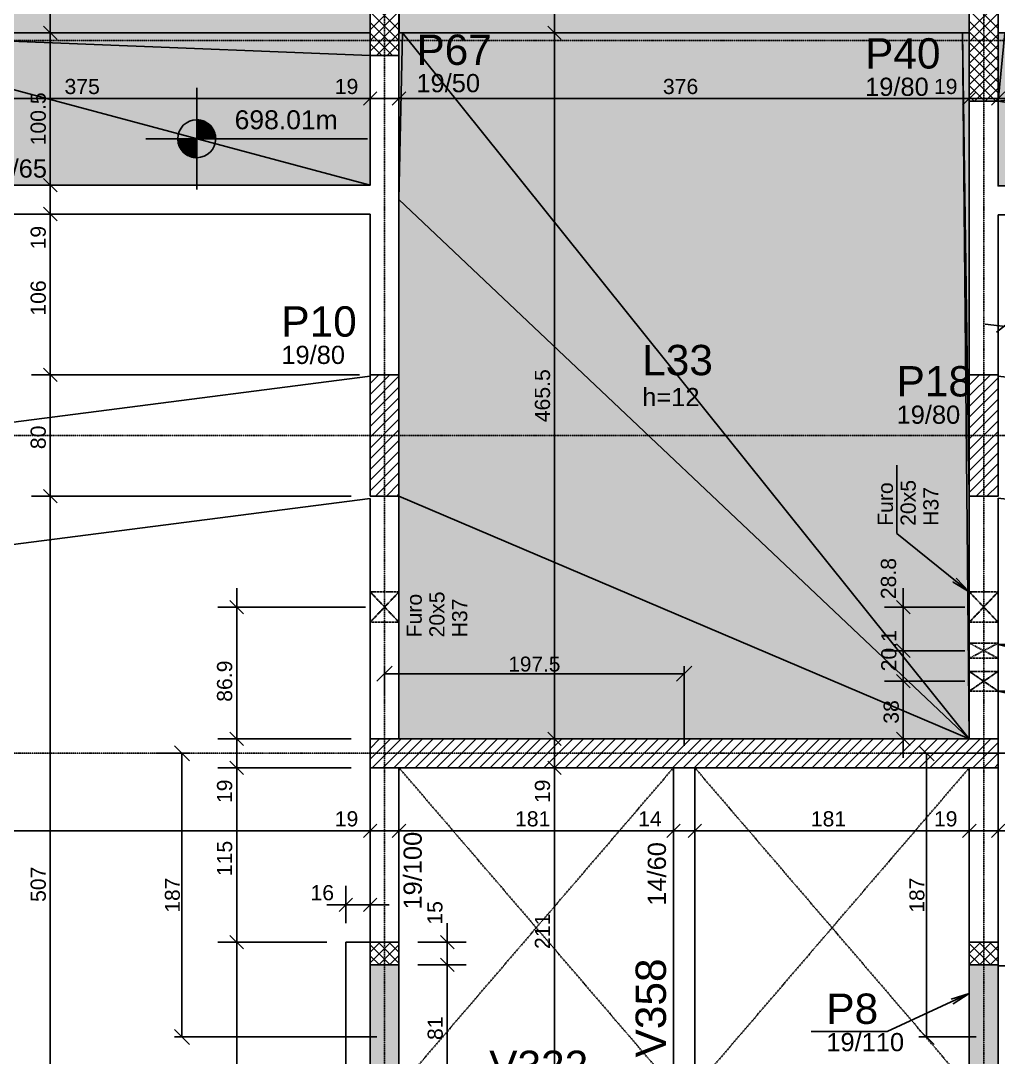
# Model space of a CAD drawing. Extents: x 37185 to 43130, y -8135 to -3930.
# Drawn here: x 38727 to 39371, y -6574 to -5890 of the extents above; entities that cross this region are included whole.
import ezdxf

# ---------------------------------------------------------------- set-up
doc = ezdxf.new("R2010")
doc.units = 0
doc.header["$MEASUREMENT"] = 0
doc.linetypes.add('ESTILO_TQS_0001', pattern=[1, 0.7, -0.3])
doc.linetypes.add('ESTILO_TQS_0004', pattern=[1.12, 0.5, -0.2, 0.01, -0.2, 0.01, -0.2])
doc.layers.get('0').update_dxf_attribs({"linetype": 'CONTINUOUS'})
doc.layers.get('Defpoints').update_dxf_attribs({"linetype": 'CONTINUOUS'})
for name, color, linetype in [('37', 4, 'CONTINUOUS'), ('39', 74, 'CONTINUOUS'), ('40', 240, 'CONTINUOUS'), ('42', 3, 'CONTINUOUS'), ('43', 3, 'CONTINUOUS'), ('44', 3, 'CONTINUOUS'), ('45', 2, 'CONTINUOUS'), ('46', 2, 'CONTINUOUS'), ('47', 2, 'CONTINUOUS'), ('53', 242, 'CONTINUOUS'), ('54', 242, 'CONTINUOUS'), ('55', 12, 'CONTINUOUS'), ('60', 253, 'CONTINUOUS'), ('63', 30, 'CONTINUOUS'), ('70', 160, 'CONTINUOUS'), ('75', 9, 'CONTINUOUS'), ('79', 12, 'CONTINUOUS'), ('81', 2, 'CONTINUOUS'), ('82', 252, 'CONTINUOUS'), ('83', 74, 'CONTINUOUS')]:
    doc.layers.add(name, color=color, linetype=linetype)
doc.styles.add('Arial_2mm 1-50', font='arial.ttf', dxfattribs={"height": 9.835329})
doc.styles.add('TQS_ARIAL', font='arial.ttf')
doc.dimstyles.new('Diagonal 2mm 1-50', dxfattribs={"dimscale": 30.48, "dimtxt": 9.8353, "dimasz": 0.328084, "dimexe": 0.164042, "dimexo": 0.164042, "dimgap": 0.04101, "dimtad": 1, "dimdec": 1, "dimdsep": 46, "dimtxsty": 'Arial_2mm 1-50', "dimblk1": 'OBLIQUE', "dimblk2": 'OBLIQUE', "dimsah": 1, "dimcen": 0.09, "dimadec": 8, "dimazin": 0, "dimtfac": 1, "dimtdec": 8, "dimtmove": 1, "dimatfit": 0, "dimfxl": 1, "dimtvp": 1, "dimtfillclr": 256, "dimtolj": 1, "dimtzin": 0, "dimarcsym": 2})

# ---------------------------------------------------------------- blocks, each defined once
blk = doc.blocks.new('_Oblique')
at = {"color": 0, "linetype": 'ByBlock', "lineweight": -2}
blk.add_line((-0.5, -0.5), (0.5, 0.5), dxfattribs=at)
blk = doc.blocks.new('*D149')
at = {"layer": '55', "color": 0, "linetype": 'Continuous', "lineweight": -2}
for p, q in [((38816.05, -6373.24), (38837.96, -6373.24)), ((38832.96, -6560.24), (38832.96, -6373.24)), ((38961.51, -6560.24), (38827.96, -6560.24))]:
    blk.add_line(p, q, dxfattribs=at)
at = {"layer": 'Defpoints', "color": 0, "linetype": 'Continuous'}
for p in [(38811.05, -6373.24), (38832.96, -6373.24), (38966.51, -6560.24)]:
    blk.add_point(p, dxfattribs=at)
at = {"layer": '55', "color": 0, "linetype": 'Continuous', "lineweight": -2, "xscale": 10, "yscale": 10, "zscale": 10}
for p, rotation in [((38832.96, -6373.24), 90), ((38832.96, -6560.24), 270)]:
    blk.add_blockref('_Oblique', p, dxfattribs=dict(at, rotation=rotation))
at = {"layer": '55', "color": 0, "linetype": 'Continuous', "insert": (38826.69, -6466.74), "char_height": 9.835, "attachment_point": 5, "rotation": 90, "style": 'Arial_2mm 1-50'}
blk.add_mtext('\\A1;187', dxfattribs=at)
blk = doc.blocks.new('*D150')
at = {"layer": '55', "color": 0, "linetype": 'Continuous', "lineweight": -2}
for p, q in [((39414.69, -6373.24), (39318.78, -6373.24)), ((39323.78, -6560.24), (39323.78, -6373.24)), ((39356.51, -6560.24), (39318.78, -6560.24))]:
    blk.add_line(p, q, dxfattribs=at)
at = {"layer": 'Defpoints', "color": 0, "linetype": 'Continuous'}
for p in [(39323.78, -6373.24), (39419.69, -6373.24), (39361.51, -6560.24)]:
    blk.add_point(p, dxfattribs=at)
at = {"layer": '55', "color": 0, "linetype": 'Continuous', "lineweight": -2, "xscale": 10, "yscale": 10, "zscale": 10}
for p, rotation in [((39323.78, -6373.24), 90), ((39323.78, -6560.24), 270)]:
    blk.add_blockref('_Oblique', p, dxfattribs=dict(at, rotation=rotation))
at = {"layer": '55', "color": 0, "linetype": 'Continuous', "insert": (39317.51, -6466.74), "char_height": 9.835, "attachment_point": 5, "rotation": 90, "style": 'Arial_2mm 1-50'}
blk.add_mtext('\\A1;187', dxfattribs=at)
blk = doc.blocks.new('*D170')
at = {"layer": '55', "color": 0, "linetype": 'Continuous', "lineweight": -2}
for p, q in [((38966.51, -6335.34), (38966.51, -6315.74)), ((39164.01, -6368.24), (39164.01, -6315.74)), ((38966.51, -6320.74), (39164.01, -6320.74))]:
    blk.add_line(p, q, dxfattribs=at)
at = {"layer": 'Defpoints', "color": 0, "linetype": 'Continuous'}
for p in [(39164.01, -6320.74), (38966.51, -6340.34), (39164.01, -6373.24)]:
    blk.add_point(p, dxfattribs=at)
at = {"layer": '55', "color": 0, "linetype": 'Continuous', "lineweight": -2, "xscale": 10, "yscale": 10, "zscale": 10, "rotation": 180}
blk.add_blockref('_Oblique', (38966.51, -6320.74), dxfattribs=at)
at = {"layer": '55', "color": 0, "linetype": 'Continuous', "lineweight": -2, "xscale": 10, "yscale": 10, "zscale": 10}
blk.add_blockref('_Oblique', (39164.01, -6320.74), dxfattribs=at)
at = {"layer": '55', "color": 0, "linetype": 'Continuous', "insert": (39065.26, -6314.47), "char_height": 9.835, "attachment_point": 5, "style": 'Arial_2mm 1-50'}
blk.add_mtext('\\A1;197.5', dxfattribs=at)

msp = doc.modelspace()

# ---------------------------------------------------------------- linework, layer by layer
at = {"layer": '37', "linetype": 'Continuous'}
for points in [[(38547.01264, -5898.24786), (38957.01264, -5898.24786)], [(38976.01264, -5898.24786), (39352.01264, -5898.24786)], [(39371.01264, -5898.24786), (39781.01264, -5898.24786)], [(38957.01264, -5913.23831), (38957.01264, -5998.73831)], [(38976.01264, -6008.23831), (38976.01264, -5913.23831)], [(39352.01264, -5943.23831), (39352.01264, -6008.73831)], [(39371.01264, -5999.23831), (39371.01264, -5943.23831)], [(38957.01264, -5998.73831), (38547.01264, -5998.73831)], [(39781.01264, -5999.23831), (39371.01264, -5999.23831)], [(38976.01264, -6123.73831), (38976.01264, -6008.23831)], [(39352.01264, -6008.73831), (39352.01264, -6123.73831)], [(38582.01264, -6017.73831), (38957.01264, -6017.73831)], [(38957.01264, -6017.73831), (38957.01264, -6123.73831)], [(39371.01264, -6123.73831), (39371.01264, -6018.23831)], [(39371.01264, -6018.23831), (39746.01264, -6018.23831)], [(38957.01264, -6124.63106), (38582.01264, -6172.89496)], [(39746.01264, -6169.09841), (39371.01264, -6124.58516)], [(38976.01264, -6363.73831), (38976.01264, -6203.73831)], [(39352.01264, -6203.73831), (39352.01264, -6363.73831)], [(38569.61869, -6255.14996), (38957.01264, -6205.29096)], [(38957.01264, -6205.29096), (38957.01264, -6363.73831)], [(39371.01264, -6363.73831), (39371.01264, -6205.14681)], [(39371.01264, -6205.14681), (39758.79769, -6251.17766)], [(38957.01264, -6382.73831), (38957.01264, -6497.73831)], [(38976.01264, -6497.73831), (38976.01264, -6382.73831)], [(39157.01264, -6382.73831), (39157.01264, -6593.73831)], [(39171.01264, -6593.73831), (39171.01264, -6382.73831)], [(39352.01264, -6382.73831), (39352.01264, -6497.73831)], [(39371.01264, -6497.73831), (39371.01264, -6382.73831)], [(38941.01264, -6497.73831), (38941.01264, -6710.73866)], [(38957.01264, -6497.73831), (38941.01264, -6497.73831)], [(39773.01264, -6513.23831), (39371.01264, -6513.23831)]]:
    msp.add_lwpolyline(points, dxfattribs=at)
at = {"layer": '39', "linetype": 'Continuous'}
for p, q in [((38957.01264, -6136.62726), (38969.90159, -6123.73831)), ((38957.01264, -6129.55621), (38962.83054, -6123.73831)), ((38957.01264, -6143.69836), (38976.01264, -6124.69836)), ((39352.01264, -6137.60706), (39365.88139, -6123.73831)), ((39352.01264, -6130.53601), (39358.81034, -6123.73831)), ((39352.01264, -6144.67816), (39371.01264, -6125.67816)), ((38957.01264, -6150.76941), (38976.01264, -6131.76941)), ((39352.01264, -6151.74921), (39371.01264, -6132.74921)), ((38957.01264, -6157.84046), (38976.01264, -6138.84046)), ((39352.01264, -6158.82026), (39371.01264, -6139.82026)), ((38957.01264, -6164.91156), (38976.01264, -6145.91156)), ((39352.01264, -6165.89136), (39371.01264, -6146.89136)), ((38957.01264, -6171.98261), (38976.01264, -6152.98261)), ((39352.01264, -6172.96241), (39371.01264, -6153.96241)), ((38957.01264, -6179.05366), (38976.01264, -6160.05366)), ((39352.01264, -6180.03346), (39371.01264, -6161.03346)), ((38957.01264, -6186.12476), (38976.01264, -6167.12476)), ((39352.01264, -6187.10456), (39371.01264, -6168.10456)), ((38957.01264, -6193.19581), (38976.01264, -6174.19581)), ((39352.01264, -6194.17561), (39371.01264, -6175.17561)), ((38957.01264, -6200.26686), (38976.01264, -6181.26686)), ((39352.01264, -6201.24666), (39371.01264, -6182.24666)), ((38960.61229, -6203.73831), (38976.01264, -6188.33796)), ((39356.59209, -6203.73831), (39371.01264, -6189.31776)), ((38967.68334, -6203.73831), (38976.01264, -6195.40901)), ((39363.66314, -6203.73831), (39371.01264, -6196.38881)), ((38974.75444, -6203.73831), (38976.01264, -6202.48006)), ((39370.73419, -6203.73831), (39371.01264, -6203.45986)), ((38957.01264, -6377.04356), (38970.31789, -6363.73831)), ((38957.01264, -6369.97251), (38963.24684, -6363.73831)), ((38958.38899, -6382.73831), (38977.38899, -6363.73831)), ((38965.46004, -6382.73831), (38984.46004, -6363.73831)), ((38972.53109, -6382.73831), (38991.53109, -6363.73831)), ((38979.60219, -6382.73831), (38998.60219, -6363.73831)), ((38986.67324, -6382.73831), (39005.67324, -6363.73831)), ((38993.74434, -6382.73831), (39012.74434, -6363.73831)), ((39000.81539, -6382.73831), (39019.81539, -6363.73831)), ((39007.88644, -6382.73831), (39026.88644, -6363.73831)), ((39014.95754, -6382.73831), (39033.95754, -6363.73831)), ((39022.02859, -6382.73831), (39041.02859, -6363.73831)), ((39029.09964, -6382.73831), (39048.09964, -6363.73831)), ((39036.17074, -6382.73831), (39055.17074, -6363.73831)), ((39043.24179, -6382.73831), (39062.24179, -6363.73831)), ((39050.31284, -6382.73831), (39069.31284, -6363.73831)), ((39057.38394, -6382.73831), (39076.38394, -6363.73831)), ((39064.45499, -6382.73831), (39083.45499, -6363.73831)), ((39071.52604, -6382.73831), (39090.52604, -6363.73831)), ((39078.59714, -6382.73831), (39097.59714, -6363.73831)), ((39085.66819, -6382.73831), (39104.66819, -6363.73831)), ((39092.73924, -6382.73831), (39111.73924, -6363.73831)), ((39099.81034, -6382.73831), (39118.81034, -6363.73831)), ((39106.88139, -6382.73831), (39125.88139, -6363.73831)), ((39113.95249, -6382.73831), (39132.95249, -6363.73831)), ((39121.02354, -6382.73831), (39140.02354, -6363.73831)), ((39128.09459, -6382.73831), (39147.09459, -6363.73831)), ((39135.16569, -6382.73831), (39154.16569, -6363.73831)), ((39142.23674, -6382.73831), (39161.23674, -6363.73831)), ((39149.30779, -6382.73831), (39168.30779, -6363.73831)), ((39156.37889, -6382.73831), (39175.37889, -6363.73831)), ((39163.44994, -6382.73831), (39182.44994, -6363.73831)), ((39170.52099, -6382.73831), (39189.52099, -6363.73831)), ((39177.59209, -6382.73831), (39196.59209, -6363.73831)), ((39184.66314, -6382.73831), (39203.66314, -6363.73831)), ((39191.73419, -6382.73831), (39210.73419, -6363.73831)), ((39198.80529, -6382.73831), (39217.80529, -6363.73831)), ((39205.87634, -6382.73831), (39224.87634, -6363.73831)), ((39212.94744, -6382.73831), (39231.94744, -6363.73831)), ((39220.01849, -6382.73831), (39239.01849, -6363.73831)), ((39227.08954, -6382.73831), (39246.08954, -6363.73831)), ((39234.16064, -6382.73831), (39253.16064, -6363.73831)), ((39241.23169, -6382.73831), (39260.23169, -6363.73831)), ((39248.30274, -6382.73831), (39267.30274, -6363.73831)), ((39255.37384, -6382.73831), (39274.37384, -6363.73831)), ((39262.44489, -6382.73831), (39281.44489, -6363.73831)), ((39269.51594, -6382.73831), (39288.51594, -6363.73831)), ((39276.58704, -6382.73831), (39295.58704, -6363.73831)), ((39283.65809, -6382.73831), (39302.65809, -6363.73831)), ((39290.72914, -6382.73831), (39309.72914, -6363.73831)), ((39297.80024, -6382.73831), (39316.80024, -6363.73831)), ((39304.87129, -6382.73831), (39323.87129, -6363.73831)), ((39311.94239, -6382.73831), (39330.94239, -6363.73831)), ((39319.01344, -6382.73831), (39338.01344, -6363.73831)), ((39326.08449, -6382.73831), (39345.08449, -6363.73831)), ((39333.15559, -6382.73831), (39352.15559, -6363.73831)), ((39340.22664, -6382.73831), (39359.22664, -6363.73831)), ((39347.29769, -6382.73831), (39366.29769, -6363.73831)), ((39354.36879, -6382.73831), (39371.01264, -6366.09446)), ((39361.43984, -6382.73831), (39371.01264, -6373.16551)), ((39368.51089, -6382.73831), (39371.01264, -6380.23656))]:
    msp.add_line(p, q, dxfattribs=at)
for points in [[(38957.01264, -6203.73831), (38976.01264, -6203.73831), (38976.01264, -6123.73831), (38957.01264, -6123.73831), (38957.01264, -6203.73831)], [(39371.01264, -6123.73831), (39352.01264, -6123.73831), (39352.01264, -6203.73831), (39371.01264, -6203.73831), (39371.01264, -6123.73831)], [(39371.01264, -6363.73831), (38957.01264, -6363.73831), (38957.01264, -6382.73831), (39371.01264, -6382.73831), (39371.01264, -6363.73831)]]:
    msp.add_lwpolyline(points, dxfattribs=at)
at = {"layer": '40', "linetype": 'Continuous'}
for p, q in [((39352.01264, -5876.34921), (39371.01264, -5895.34921)), ((38957.01264, -5896.21096), (38976.01264, -5877.21096)), ((38957.01264, -5877.32901), (38976.01264, -5896.32901)), ((39352.01264, -5897.19076), (39371.01264, -5878.19076)), ((38957.01264, -5903.28201), (38976.01264, -5884.28201)), ((38957.01264, -5884.40011), (38976.01264, -5903.40011)), ((39352.01264, -5883.42031), (39371.01264, -5902.42031)), ((39352.01264, -5904.26181), (39371.01264, -5885.26181)), ((38957.01264, -5910.35311), (38976.01264, -5891.35311)), ((38957.01264, -5891.47116), (38976.01264, -5910.47116)), ((39352.01264, -5890.49136), (39371.01264, -5909.49136)), ((39352.01264, -5911.33291), (39371.01264, -5892.33291)), ((38957.01264, -5898.54221), (38971.70874, -5913.23831)), ((38961.19849, -5913.23831), (38976.01264, -5898.42416)), ((39352.01264, -5897.56241), (39371.01264, -5916.56241)), ((39352.01264, -5918.40396), (39371.01264, -5899.40396)), ((38957.01264, -5905.61331), (38964.63769, -5913.23831)), ((38968.26959, -5913.23831), (38976.01264, -5905.49526)), ((39352.01264, -5904.63351), (39371.01264, -5923.63351)), ((39352.01264, -5925.47501), (39371.01264, -5906.47501)), ((38957.01264, -5912.68436), (38957.56664, -5913.23831)), ((38975.34064, -5913.23831), (38976.01264, -5912.56631)), ((39352.01264, -5911.70456), (39371.01264, -5930.70456)), ((39352.01264, -5932.54611), (39371.01264, -5913.54611)), ((39352.01264, -5918.77566), (39371.01264, -5937.77566)), ((39352.01264, -5939.61716), (39371.01264, -5920.61716)), ((39352.01264, -5925.84671), (39369.40429, -5943.23831)), ((39355.46259, -5943.23831), (39371.01264, -5927.68826)), ((39352.01264, -5932.91776), (39362.33319, -5943.23831)), ((39362.53364, -5943.23831), (39371.01264, -5934.75931)), ((39352.01264, -5939.98886), (39355.26214, -5943.23831)), ((39369.60469, -5943.23831), (39371.01264, -5941.83036)), ((38957.01264, -6511.39386), (38970.66819, -6497.73831)), ((38957.01264, -6504.32281), (38963.59714, -6497.73831)), ((38962.23904, -6497.73831), (38976.01264, -6511.51191)), ((38969.31014, -6497.73831), (38976.01264, -6504.44086)), ((39352.01264, -6512.37366), (39366.64799, -6497.73831)), ((39352.01264, -6505.30261), (39359.57694, -6497.73831)), ((39352.01264, -6498.23151), (39352.50584, -6497.73831)), ((39358.21884, -6497.73831), (39371.01264, -6510.53211)), ((39365.28994, -6497.73831), (39371.01264, -6503.46106)), ((38957.01264, -6499.58301), (38970.16799, -6512.73831)), ((38962.73924, -6512.73831), (38976.01264, -6499.46491)), ((39352.01264, -6498.60321), (39366.14779, -6512.73831)), ((39358.71904, -6512.73831), (39371.01264, -6500.44471)), ((38957.01264, -6506.65406), (38963.09694, -6512.73831)), ((38969.81034, -6512.73831), (38976.01264, -6506.53601)), ((39352.01264, -6505.67426), (39359.07674, -6512.73831)), ((39365.79014, -6512.73831), (39371.01264, -6507.51581))]:
    msp.add_line(p, q, dxfattribs=at)
for points in [[(38976.01264, -5863.23831), (38957.01264, -5863.23831), (38957.01264, -5913.23831), (38976.01264, -5913.23831), (38976.01264, -5863.23831)], [(39352.01264, -5943.23831), (39371.01264, -5943.23831), (39371.01264, -5863.23831), (39352.01264, -5863.23831), (39352.01264, -5943.23831)], [(38976.01264, -6497.73831), (38957.01264, -6497.73831), (38957.01264, -6512.73831), (38976.01264, -6512.73831), (38976.01264, -6497.73831)], [(39371.01264, -6497.73831), (39352.01264, -6497.73831), (39352.01264, -6512.73831), (39371.01264, -6512.73831), (39371.01264, -6497.73831)]]:
    msp.add_lwpolyline(points, dxfattribs=at)
at = {"layer": '53', "linetype": 'ESTILO_TQS_0001'}
for points in [[(38966.51264, -6276.83206), (38976.01264, -6286.83206), (38976.01264, -6266.83206), (38966.51264, -6276.83206), (38976.01264, -6266.83206), (38957.01264, -6266.83206), (38966.51264, -6276.83206), (38957.01264, -6266.83206), (38957.01264, -6286.83206), (38966.51264, -6276.83206), (38957.01264, -6286.83206), (38976.01264, -6286.83206), (38966.51264, -6276.83206)], [(39361.51264, -6276.83206), (39371.01264, -6286.83206), (39371.01264, -6266.83206), (39361.51264, -6276.83206), (39371.01264, -6266.83206), (39352.01264, -6266.83206), (39361.51264, -6276.83206), (39352.01264, -6266.83206), (39352.01264, -6286.83206), (39361.51264, -6276.83206), (39352.01264, -6286.83206), (39371.01264, -6286.83206), (39361.51264, -6276.83206)], [(39361.51264, -6305.59656), (39371.01264, -6310.59656), (39371.01264, -6300.59656), (39361.51264, -6305.59656), (39371.01264, -6300.59656), (39352.01264, -6300.59656), (39361.51264, -6305.59656), (39352.01264, -6300.59656), (39352.01264, -6310.59656), (39361.51264, -6305.59656), (39352.01264, -6310.59656), (39371.01264, -6310.59656), (39361.51264, -6305.59656)], [(39361.51264, -6325.73936), (39371.01264, -6332.23936), (39371.01264, -6319.23936), (39361.51264, -6325.73936), (39371.01264, -6319.23936), (39352.01264, -6319.23936), (39361.51264, -6325.73936), (39352.01264, -6319.23936), (39352.01264, -6332.23936), (39361.51264, -6325.73936), (39352.01264, -6332.23936), (39371.01264, -6332.23936), (39361.51264, -6325.73936)]]:
    msp.add_lwpolyline(points, dxfattribs=at)
at = {"layer": '55', "linetype": 'Continuous'}
for p, q in [((38842.68104, -5968.10036), (38842.68104, -5934.54181)), ((38842.68104, -5955.60036), (38842.68104, -5980.60036)), ((38842.68104, -5956.20771), (38846.51374, -5956.20771)), ((38842.68104, -5957.00056), (38848.41529, -5957.00056)), ((38842.68104, -5957.79341), (38849.74619, -5957.79341)), ((38842.68104, -5958.58626), (38850.78859, -5958.58626)), ((38842.68104, -5959.37906), (38851.62989, -5959.37906)), ((38842.68104, -5960.17191), (38852.33609, -5960.17191)), ((38842.68104, -5960.96476), (38852.94429, -5960.96476)), ((38842.68104, -5961.75761), (38853.45229, -5961.75761)), ((38842.68104, -5962.55046), (38853.88144, -5962.55046)), ((38842.68104, -5963.34331), (38854.24049, -5963.34331)), ((38842.68104, -5964.13616), (38854.53579, -5964.13616)), ((38842.68104, -5964.92896), (38854.77209, -5964.92896)), ((38842.68104, -5968.10036), (38809.12249, -5968.10036)), ((38830.18104, -5968.10036), (38855.18104, -5968.10036)), ((38842.68104, -5968.89316), (38830.18104, -5968.89316)), ((38842.68104, -5969.68601), (38830.28199, -5969.68601)), ((38842.68104, -5970.47886), (38830.40939, -5970.47886)), ((38842.68104, -5971.27171), (38830.58999, -5971.27171)), ((38842.68104, -5972.06451), (38830.82629, -5972.06451)), ((38842.68104, -5965.72181), (38854.95264, -5965.72181)), ((38842.68104, -5966.51466), (38855.08009, -5966.51466)), ((38842.68104, -5967.30751), (38855.15524, -5967.30751)), ((38842.68104, -5968.10036), (38955.18104, -5968.10036)), ((38842.68104, -5968.10036), (38842.68104, -6001.65896)), ((38842.68104, -5972.85741), (38831.12159, -5972.85741)), ((38842.68104, -5973.65021), (38831.48064, -5973.65021)), ((38842.68104, -5974.44306), (38831.90979, -5974.44306)), ((38842.68104, -5975.23591), (38832.41779, -5975.23591)), ((38842.68104, -5976.02876), (38833.01719, -5976.02876)), ((38842.68104, -5976.82156), (38833.72614, -5976.82156)), ((38842.68104, -5977.61446), (38834.57349, -5977.61446)), ((38842.68104, -5978.40726), (38835.60874, -5978.40726)), ((38842.68104, -5979.20011), (38836.93254, -5979.20011)), ((38842.68104, -5979.99296), (38838.83194, -5979.99296))]:
    msp.add_line(p, q, dxfattribs=at)
msp.add_circle((38842.68104, -5968.10036), 12.5, dxfattribs=at)
at = {"layer": '60', "linetype": 'Continuous'}
for points in [[(38572.51264, -5898.24786), (38956.91264, -5898.24786), (38956.91264, -5863.24786), (38572.51264, -5863.24786), (38572.51264, -5898.24786)], [(38976.11264, -5863.24786), (38976.11264, -5898.24786), (39351.91264, -5898.24786), (39351.91264, -5863.24786), (38976.11264, -5863.24786)], [(38976.01264, -5898.24786), (38976.01264, -6008.23831), (38978.41159, -5898.24786), (38976.01264, -5898.24786)], [(38976.01264, -6008.23831), (39352.01264, -6363.73831), (38978.41159, -5898.24786), (38976.01264, -6008.23831)], [(38978.41159, -5898.24786), (39352.01264, -6363.73831), (39347.51309, -5898.24786), (38978.41159, -5898.24786)], [(39352.01264, -6363.73831), (39352.01264, -6203.73831), (39347.51309, -5898.24786), (39352.01264, -6363.73831)], [(39347.51309, -5898.24786), (39352.01264, -6203.73831), (39351.91264, -5898.24786), (39347.51309, -5898.24786)], [(39352.01264, -6203.73831), (39352.01264, -6123.73831), (39352.01264, -5943.23831), (39352.01264, -6203.73831)], [(39352.01264, -5943.23831), (39352.01264, -6123.73831), (39352.01264, -6008.73831), (39352.01264, -5943.23831)], [(39352.01264, -6363.73831), (38976.01264, -6008.23831), (38976.01264, -6203.73831), (39352.01264, -6363.73831)], [(38976.01264, -6008.23831), (38976.01264, -6123.73831), (38976.01264, -6203.73831), (38976.01264, -6008.23831)], [(38976.01264, -6363.73831), (39352.01264, -6363.73831), (38976.01264, -6203.73831), (38976.01264, -6363.73831)]]:
    msp.add_lwpolyline(points, dxfattribs=at)
for points in [[(38572.51264, -5898.24786), (38956.91264, -5898.24786), (38956.91264, -5863.24786)], [(38572.51264, -5898.24786), (38956.91264, -5863.24786), (38572.51264, -5863.24786)], [(38976.11264, -5863.24786), (38976.11264, -5898.24786), (39351.91264, -5898.24786)], [(38976.11264, -5863.24786), (39351.91264, -5898.24786), (39351.91264, -5863.24786)], [(38976.01264, -5898.24786), (38976.01264, -6008.23831), (38978.41159, -5898.24786)], [(38976.01264, -5898.24786), (38978.41159, -5898.24786), (38976.01264, -5898.24786)], [(38976.01264, -6008.23831), (39352.01264, -6363.73831), (38978.41159, -5898.24786)], [(38976.01264, -6008.23831), (38978.41159, -5898.24786), (38976.01264, -6008.23831)], [(38978.41159, -5898.24786), (39352.01264, -6363.73831), (39347.51309, -5898.24786)], [(38978.41159, -5898.24786), (39347.51309, -5898.24786), (38978.41159, -5898.24786)], [(39352.01264, -6363.73831), (39352.01264, -6203.73831), (39347.51309, -5898.24786)], [(39352.01264, -6363.73831), (39347.51309, -5898.24786), (39352.01264, -6363.73831)], [(39347.51309, -5898.24786), (39352.01264, -6203.73831), (39351.91264, -5898.24786)], [(39347.51309, -5898.24786), (39351.91264, -5898.24786), (39347.51309, -5898.24786)], [(39352.01264, -6203.73831), (39352.01264, -6123.73831), (39352.01264, -5943.23831)], [(39352.01264, -6203.73831), (39352.01264, -5943.23831), (39352.01264, -6203.73831)], [(39352.01264, -5943.23831), (39352.01264, -6123.73831), (39352.01264, -6008.73831)], [(39352.01264, -5943.23831), (39352.01264, -6008.73831), (39352.01264, -5943.23831)], [(39352.01264, -6363.73831), (38976.01264, -6008.23831), (38976.01264, -6203.73831)], [(38976.01264, -6008.23831), (38976.01264, -6123.73831), (38976.01264, -6203.73831)], [(38976.01264, -6008.23831), (38976.01264, -6203.73831), (38976.01264, -6008.23831)], [(38976.01264, -6363.73831), (39352.01264, -6363.73831), (38976.01264, -6203.73831)], [(38976.01264, -6363.73831), (38976.01264, -6203.73831), (38976.01264, -6363.73831)], [(39352.01264, -6363.73831), (38976.01264, -6203.73831), (39352.01264, -6363.73831)]]:
    msp.add_solid(points, dxfattribs=at)
at = {"layer": '63', "linetype": 'Continuous'}
for points in [[(38582.01264, -5898.24786), (38582.01264, -5998.73831), (38957.01264, -5998.73831), (38582.01264, -5898.24786)], [(38582.01264, -5898.24786), (38957.01264, -5998.73831), (38957.01264, -5913.23831), (38582.01264, -5898.24786)], [(38582.01264, -5898.24786), (38957.01264, -5913.23831), (38956.91264, -5898.24786), (38582.01264, -5898.24786)], [(38582.01264, -5898.24786), (38954.61374, -5898.24786), (38582.01264, -5898.24786)], [(39371.01264, -5943.23831), (39746.01264, -5999.23831), (39746.01264, -5898.24786), (39371.01264, -5943.23831)], [(39371.01264, -5943.23831), (39746.01264, -5898.24786), (39371.11264, -5898.24786), (39371.01264, -5943.23831)], [(39371.01264, -5943.23831), (39375.51224, -5898.24786), (39371.01264, -5943.23831)], [(39371.01264, -5943.23831), (39371.01264, -5999.23831), (39746.01264, -5999.23831), (39371.01264, -5943.23831)]]:
    msp.add_lwpolyline(points, dxfattribs=at)
for points in [[(38582.01264, -5898.24786), (38582.01264, -5998.73831), (38957.01264, -5998.73831)], [(38582.01264, -5898.24786), (38957.01264, -5998.73831), (38582.01264, -5898.24786)], [(38582.01264, -5898.24786), (38957.01264, -5998.73831), (38957.01264, -5913.23831)], [(38582.01264, -5898.24786), (38957.01264, -5913.23831), (38582.01264, -5898.24786)], [(38582.01264, -5898.24786), (38957.01264, -5913.23831), (38956.91264, -5898.24786)], [(38582.01264, -5898.24786), (38956.91264, -5898.24786), (38582.01264, -5898.24786)], [(39371.01264, -5943.23831), (39746.01264, -5999.23831), (39746.01264, -5898.24786)], [(39371.01264, -5943.23831), (39746.01264, -5898.24786), (39371.01264, -5943.23831)], [(39371.01264, -5943.23831), (39746.01264, -5898.24786), (39371.11264, -5898.24786)], [(39371.01264, -5943.23831), (39371.11264, -5898.24786), (39371.01264, -5943.23831)], [(39371.01264, -5943.23831), (39371.01264, -5999.23831), (39746.01264, -5999.23831)], [(39371.01264, -5943.23831), (39746.01264, -5999.23831), (39371.01264, -5943.23831)]]:
    msp.add_solid(points, dxfattribs=at)
at = {"layer": '70', "linetype": 'ESTILO_TQS_0004'}
for p, q in [((38966.51264, -4162.63791), (38966.51264, -8062.34486)), ((39361.51264, -4162.63791), (39361.51264, -8062.34486)), ((37414.54729, -5903.23831), (40631.05859, -5903.23831)), ((37414.54729, -6163.73831), (40631.05859, -6163.73831)), ((37414.54729, -6373.23831), (40631.05859, -6373.23831))]:
    msp.add_line(p, q, dxfattribs=at)
at = {"layer": '75', "linetype": 'Continuous'}
for p, q in [((38746.16434, -5910.74786), (38746.16434, -5850.74786)), ((39078.58374, -5910.74786), (39078.58374, -5850.74786)), ((38746.16434, -6011.23831), (38746.16434, -5885.74786)), ((39078.58374, -6376.23831), (39078.58374, -5885.74786)), ((38750.58374, -5902.66731), (38741.74494, -5893.82846)), ((38750.58374, -5902.66731), (38741.74494, -5893.82846)), ((39083.00314, -5902.66731), (39074.16429, -5893.82846)), ((39083.00314, -5902.66731), (39074.16429, -5893.82846)), ((38760.25424, -5898.24786), (38733.66434, -5898.24786)), ((38760.25424, -5898.24786), (38733.66434, -5898.24786)), ((38772.75424, -5898.24786), (38772.75424, -5898.24786)), ((38772.75424, -5898.24786), (38772.75424, -5898.24786)), ((39094.87054, -5898.24786), (39066.08374, -5898.24786)), ((39094.87054, -5898.24786), (39066.08374, -5898.24786)), ((39107.37054, -5898.24786), (39107.37054, -5898.24786)), ((39107.37054, -5898.24786), (39107.37054, -5898.24786)), ((38952.59324, -5946.06281), (38961.43209, -5937.22396)), ((38952.59324, -5946.06281), (38961.43209, -5937.22396)), ((38971.59324, -5946.06281), (38980.43209, -5937.22396)), ((38971.59324, -5946.06281), (38980.43209, -5937.22396)), ((39347.59324, -5946.06281), (39356.43209, -5937.22396)), ((39347.59324, -5946.06281), (39356.43209, -5937.22396)), ((39366.59324, -5946.06281), (39375.43209, -5937.22396)), ((39366.59324, -5946.06281), (39375.43209, -5937.22396)), ((38569.51264, -5941.64341), (38969.51264, -5941.64341)), ((38944.51264, -5941.64341), (38988.51264, -5941.64341)), ((38957.01264, -5941.64341), (38957.01264, -5941.64341)), ((38957.01264, -5941.64341), (38957.01264, -5941.64341)), ((38963.51264, -5941.64341), (39364.51264, -5941.64341)), ((38976.01264, -5941.64341), (38976.01264, -5941.64341)), ((38976.01264, -5941.64341), (38976.01264, -5941.64341)), ((39339.51264, -5941.64341), (39383.51264, -5941.64341)), ((39352.01264, -5941.64341), (39352.01264, -5941.64341)), ((39352.01264, -5941.64341), (39352.01264, -5941.64341)), ((39358.51264, -5941.64341), (39758.51264, -5941.64341)), ((39371.01264, -5941.64341), (39371.01264, -5941.64341)), ((39371.01264, -5941.64341), (39371.01264, -5941.64341)), ((38746.16434, -6030.23831), (38746.16434, -5986.23831)), ((38788.33734, -5998.73831), (38733.66434, -5998.73831)), ((38788.33734, -5998.73831), (38733.66434, -5998.73831)), ((38750.58374, -6003.15776), (38741.74494, -5994.31891)), ((38750.58374, -6003.15776), (38741.74494, -5994.31891)), ((38800.83734, -5998.73831), (38800.83734, -5998.73831)), ((38800.83734, -5998.73831), (38800.83734, -5998.73831)), ((38746.16434, -6136.23831), (38746.16434, -6005.23831)), ((38757.01264, -6017.73831), (38733.66434, -6017.73831)), ((38757.01264, -6017.73831), (38733.66434, -6017.73831)), ((38750.58374, -6022.15776), (38741.74494, -6013.31891)), ((38750.58374, -6022.15776), (38741.74494, -6013.31891)), ((38769.51264, -6017.73831), (38769.51264, -6017.73831)), ((38769.51264, -6017.73831), (38769.51264, -6017.73831)), ((39370.00419, -6095.58861), (39379.82324, -6087.85326)), ((39362.50084, -6090.24751), (39418.04154, -6096.84031)), ((38746.16434, -6216.23831), (38746.16434, -6111.23831)), ((38750.58374, -6128.15776), (38741.74494, -6119.31891)), ((38750.58374, -6128.15776), (38741.74494, -6119.31891)), ((38950.07694, -6123.73831), (38733.66434, -6123.73831)), ((38950.07694, -6123.73831), (38733.66434, -6123.73831)), ((38962.57694, -6123.73831), (38962.57694, -6123.73831)), ((38962.57694, -6123.73831), (38962.57694, -6123.73831)), ((39367.81539, -6123.73831), (39367.81539, -6123.73831)), ((39367.81539, -6123.73831), (39367.81539, -6123.73831)), ((39371.01264, -6124.58516), (39371.01264, -6124.58516)), ((38746.16434, -6723.23866), (38746.16434, -6191.23831)), ((38944.51264, -6203.73831), (38733.66434, -6203.73831)), ((38944.51264, -6203.73831), (38733.66434, -6203.73831)), ((38750.58374, -6208.15776), (38741.74494, -6199.31891)), ((38750.58374, -6208.15776), (38741.74494, -6199.31891)), ((38957.01264, -6203.73831), (38957.01264, -6203.73831)), ((38957.01264, -6203.73831), (38957.01264, -6203.73831)), ((39371.01264, -6203.73831), (39371.01264, -6203.73831)), ((39371.01264, -6203.73831), (39371.01264, -6203.73831)), ((38869.02774, -6264.33206), (38869.02774, -6376.23831)), ((39308.49094, -6264.33206), (39308.49094, -6318.09656)), ((38864.60834, -6272.41266), (38873.44719, -6281.25151)), ((39304.07149, -6272.41266), (39312.91034, -6281.25151)), ((38954.01264, -6276.83206), (38856.52774, -6276.83206)), ((38966.51264, -6276.83206), (38966.51264, -6276.83206)), ((39349.01264, -6276.83206), (39295.99094, -6276.83206)), ((39361.51264, -6276.83206), (39361.51264, -6276.83206)), ((39308.49094, -6293.09656), (39308.49094, -6338.23936)), ((39349.01264, -6305.59656), (39295.99094, -6305.59656)), ((39349.01264, -6305.59656), (39295.99094, -6305.59656)), ((39304.07149, -6301.17711), (39312.91034, -6310.01596)), ((39304.07149, -6301.17711), (39312.91034, -6310.01596)), ((39361.51264, -6305.59656), (39361.51264, -6305.59656)), ((39361.51264, -6305.59656), (39361.51264, -6305.59656)), ((39308.49094, -6313.23936), (39308.49094, -6376.23831)), ((39349.01264, -6325.73936), (39295.99094, -6325.73936)), ((39349.01264, -6325.73936), (39295.99094, -6325.73936)), ((39304.07149, -6321.31996), (39312.91034, -6330.15881)), ((39304.07149, -6321.31996), (39312.91034, -6330.15881)), ((39361.51264, -6325.73936), (39361.51264, -6325.73936)), ((39361.51264, -6325.73936), (39361.51264, -6325.73936)), ((38869.02774, -6351.23831), (38869.02774, -6395.23831)), ((39078.58374, -6395.23831), (39078.58374, -6351.23831)), ((38864.60834, -6359.31891), (38873.44719, -6368.15776)), ((38864.60834, -6359.31891), (38873.44719, -6368.15776)), ((39083.00314, -6368.15776), (39074.16429, -6359.31891)), ((39083.00314, -6368.15776), (39074.16429, -6359.31891)), ((39304.07149, -6359.31891), (39312.91034, -6368.15776)), ((38944.51264, -6363.73831), (38856.52774, -6363.73831)), ((38944.51264, -6363.73831), (38856.52774, -6363.73831)), ((38957.01264, -6363.73831), (38957.01264, -6363.73831)), ((38957.01264, -6363.73831), (38957.01264, -6363.73831)), ((39094.87054, -6363.73831), (39066.08374, -6363.73831)), ((39094.87054, -6363.73831), (39066.08374, -6363.73831)), ((39107.37054, -6363.73831), (39107.37054, -6363.73831)), ((39107.37054, -6363.73831), (39107.37054, -6363.73831)), ((39326.21679, -6363.73831), (39295.99094, -6363.73831)), ((39338.71679, -6363.73831), (39338.71679, -6363.73831)), ((38869.02774, -6370.23831), (38869.02774, -6510.23831)), ((39078.58374, -6606.23831), (39078.58374, -6370.23831)), ((38864.60834, -6378.31891), (38873.44719, -6387.15776)), ((38864.60834, -6378.31891), (38873.44719, -6387.15776)), ((39083.00314, -6387.15776), (39074.16429, -6378.31891)), ((39083.00314, -6387.15776), (39074.16429, -6378.31891)), ((38944.51264, -6382.73831), (38856.52774, -6382.73831)), ((38944.51264, -6382.73831), (38856.52774, -6382.73831)), ((38957.01264, -6382.73831), (38957.01264, -6382.73831)), ((38957.01264, -6382.73831), (38957.01264, -6382.73831)), ((39094.87054, -6382.73831), (39066.08374, -6382.73831)), ((39094.87054, -6382.73831), (39066.08374, -6382.73831)), ((39107.37054, -6382.73831), (39107.37054, -6382.73831)), ((39107.37054, -6382.73831), (39107.37054, -6382.73831)), ((38957.01264, -6410.87521), (38957.01264, -6410.87521)), ((38957.01264, -6410.87521), (38957.01264, -6410.87521)), ((39157.01264, -6423.27236), (39157.01264, -6411.92776)), ((39171.01264, -6422.73531), (39171.01264, -6411.92776)), ((39171.01264, -6422.73531), (39171.01264, -6411.92776)), ((39352.01264, -6427.73831), (39352.01264, -6411.92776)), ((39352.01264, -6427.73831), (39352.01264, -6411.92776)), ((39371.01264, -6427.73831), (39371.01264, -6411.92776)), ((39371.01264, -6427.73831), (39371.01264, -6411.92776)), ((38961.43209, -6420.00831), (38952.59324, -6428.84716)), ((38961.43209, -6420.00831), (38952.59324, -6428.84716)), ((38980.43209, -6420.00831), (38971.59324, -6428.84716)), ((38980.43209, -6420.00831), (38971.59324, -6428.84716)), ((38976.01264, -6419.80626), (38976.01264, -6419.80626)), ((38976.01264, -6419.80626), (38976.01264, -6419.80626)), ((39161.43209, -6420.00831), (39152.59324, -6428.84716)), ((39152.59324, -6428.84716), (39161.43209, -6420.00831)), ((39157.01264, -6422.11701), (39157.01264, -6422.11701)), ((39166.59324, -6428.84716), (39175.43209, -6420.00831)), ((39166.59324, -6428.84716), (39175.43209, -6420.00831)), ((39347.59324, -6428.84716), (39356.43209, -6420.00831)), ((39347.59324, -6428.84716), (39356.43209, -6420.00831)), ((39366.59324, -6428.84716), (39375.43209, -6420.00831)), ((39366.59324, -6428.84716), (39375.43209, -6420.00831)), ((38969.51264, -6424.42776), (38432.01264, -6424.42776)), ((38988.51264, -6424.42776), (38944.51264, -6424.42776)), ((38957.01264, -6423.37521), (38957.01264, -6436.92776)), ((38957.01264, -6423.37521), (38957.01264, -6436.92776)), ((39169.51264, -6424.42776), (38963.51264, -6424.42776)), ((39144.51264, -6424.42776), (39183.51264, -6424.42776)), ((39158.51264, -6424.42776), (39364.51264, -6424.42776)), ((39339.51264, -6424.42776), (39383.51264, -6424.42776)), ((39358.51264, -6424.42776), (39945.01264, -6424.42776)), ((38976.01264, -6432.30626), (38976.01264, -6436.92776)), ((38976.01264, -6432.30626), (38976.01264, -6436.92776)), ((39157.01264, -6434.61701), (39157.01264, -6436.92776)), ((39157.01264, -6435.77236), (39157.01264, -6435.77236)), ((39171.01264, -6435.23531), (39171.01264, -6435.23531)), ((39171.01264, -6435.23531), (39171.01264, -6435.23531)), ((39352.01264, -6440.23831), (39352.01264, -6440.23831)), ((39352.01264, -6440.23831), (39352.01264, -6440.23831)), ((39371.01264, -6440.23831), (39371.01264, -6440.23831)), ((39371.01264, -6440.23831), (39371.01264, -6440.23831)), ((38941.01264, -6485.23831), (38941.01264, -6460.62591)), ((38957.01264, -6476.94231), (38957.01264, -6460.62591)), ((38936.59324, -6477.54531), (38945.43209, -6468.70651)), ((38952.59324, -6477.54531), (38961.43209, -6468.70651)), ((38928.51264, -6473.12591), (38969.51264, -6473.12591)), ((38869.02774, -6485.23831), (38869.02774, -6723.23866)), ((38957.01264, -6489.44231), (38957.01264, -6489.44231)), ((39007.88619, -6485.23831), (39007.88619, -6525.23831)), ((38928.51264, -6497.73831), (38856.52774, -6497.73831)), ((38928.51264, -6497.73831), (38856.52774, -6497.73831)), ((38864.60834, -6493.31891), (38873.44719, -6502.15776)), ((38864.60834, -6493.31891), (38873.44719, -6502.15776)), ((38941.01264, -6497.73831), (38941.01264, -6497.73831)), ((38941.01264, -6497.73831), (38941.01264, -6497.73831)), ((38941.01264, -6497.73831), (38941.01264, -6497.73831)), ((38976.01264, -6497.73831), (38976.01264, -6497.73831)), ((38988.51264, -6497.73831), (39020.38619, -6497.73831)), ((39003.46679, -6493.31891), (39012.30559, -6502.15776)), ((39007.88619, -6500.23831), (39007.88619, -6606.23831)), ((39003.46679, -6508.31891), (39012.30559, -6517.15776)), ((39003.46679, -6508.31891), (39012.30559, -6517.15776)), ((38976.01264, -6512.73831), (38976.01264, -6512.73831)), ((38976.01264, -6512.73831), (38976.01264, -6512.73831)), ((38988.51264, -6512.73831), (39020.38619, -6512.73831)), ((38988.51264, -6512.73831), (39020.38619, -6512.73831))]:
    msp.add_line(p, q, dxfattribs=at)
for points in [[(39304.16589, -6183.31876), (39304.16589, -6228.31876), (39352.01264, -6266.83206), (39341.33549, -6260.33216), (39352.01264, -6266.83206), (39343.38164, -6257.79021)], [(39412.20759, -6251.51841), (39412.20759, -6306.51841), (39371.01264, -6301.51841), (39383.51204, -6301.39196), (39371.01264, -6301.51841), (39383.11884, -6304.63131)], [(39450.31964, -6285.72921), (39450.31964, -6340.72921), (39371.01264, -6332.23936), (39383.50899, -6331.93621), (39371.01264, -6332.23936), (39383.16164, -6335.18081)], [(39247.74759, -6556.62131), (39297.74759, -6556.62131), (39352.01264, -6531.62131), (39341.43939, -6538.28881), (39352.01264, -6531.62131), (39340.07399, -6535.32506)]]:
    msp.add_lwpolyline(points, dxfattribs=at)
at = {"layer": '79', "linetype": 'Continuous'}
for points in [[(38842.68104, -5955.60036), (38842.68104, -5968.10036), (38855.18104, -5968.10036), (38855.17274, -5967.64491), (38855.11904, -5966.85656), (38855.01454, -5966.06691), (38854.85084, -5965.24616), (38854.65424, -5964.50961), (38854.37594, -5963.68671), (38854.04039, -5962.88351), (38853.66144, -5962.12701), (38853.18729, -5961.32771), (38852.61009, -5960.50666), (38851.91004, -5959.66971), (38851.31809, -5959.06421), (38850.52644, -5958.36896), (38849.98509, -5957.95636), (38849.40004, -5957.55971), (38848.69359, -5957.14136), (38847.98829, -5956.78296), (38846.90669, -5956.33626), (38845.91714, -5956.02651), (38845.12574, -5955.84176), (38844.16054, -5955.68826), (38843.38074, -5955.61996), (38842.68104, -5955.60036)], [(38842.68104, -5980.60036), (38842.68104, -5968.10036), (38830.18104, -5968.10036), (38830.18939, -5968.55586), (38830.24309, -5969.34421), (38830.34759, -5970.13381), (38830.51129, -5970.95461), (38830.70789, -5971.69116), (38830.98619, -5972.51401), (38831.32174, -5973.31726), (38831.70069, -5974.07371), (38832.17484, -5974.87306), (38832.75204, -5975.69411), (38833.45209, -5976.53101), (38834.04404, -5977.13651), (38834.83569, -5977.83176), (38835.37704, -5978.24441), (38835.96209, -5978.64101), (38836.66854, -5979.05936), (38837.37384, -5979.41776), (38838.45544, -5979.86446), (38839.44499, -5980.17421), (38840.23639, -5980.35901), (38841.20159, -5980.51251), (38841.98139, -5980.58076), (38842.68104, -5980.60036)]]:
    msp.add_lwpolyline(points, dxfattribs=at)
at = {"layer": '81', "linetype": 'ESTILO_TQS_0001'}
for p, q in [((38976.01264, -6593.73831), (39157.01264, -6382.73831)), ((38976.01264, -6382.73831), (39157.01264, -6593.73831)), ((39171.01264, -6593.73831), (39352.01264, -6382.73831)), ((39171.01264, -6382.73831), (39352.01264, -6593.73831))]:
    msp.add_line(p, q, dxfattribs=at)
at = {"layer": '82', "linetype": 'Continuous'}
for p, q in [((39361.51264, -5903.23831), (39361.51264, -5903.23831)), ((38966.51264, -6163.73831), (38966.51264, -6163.73831)), ((39361.51264, -6163.73831), (39361.51264, -6163.73831)), ((39164.01264, -6373.23831), (39164.01264, -6373.23831)), ((38966.51264, -6505.23831), (38966.51264, -6505.23831)), ((39361.51264, -6505.23831), (39361.51264, -6505.23831)), ((38966.51264, -6552.73831), (38966.51264, -6552.73831)), ((39361.51264, -6552.73831), (39361.51264, -6552.73831)), ((38966.51264, -6560.23831), (38966.51264, -6560.23831)), ((39361.51264, -6560.23831), (39361.51264, -6560.23831))]:
    msp.add_line(p, q, dxfattribs=at)
at = {"layer": '83', "linetype": 'Continuous'}
for points in [[(38957.01264, -6607.73831), (38976.01264, -6607.73831), (38976.01264, -6512.73831), (38957.01264, -6512.73831), (38957.01264, -6607.73831)], [(39352.01264, -6607.73831), (39371.01264, -6607.73831), (39371.01264, -6512.73831), (39352.01264, -6512.73831), (39352.01264, -6607.73831)]]:
    msp.add_lwpolyline(points, dxfattribs=at)
for points in [[(38957.01264, -6607.73831), (38976.01264, -6607.73831), (38976.01264, -6512.73831)], [(38957.01264, -6607.73831), (38976.01264, -6512.73831), (38957.01264, -6512.73831)], [(38957.01264, -6607.73831), (38957.01264, -6512.73831), (38957.01264, -6607.73831)], [(39352.01264, -6607.73831), (39371.01264, -6607.73831), (39371.01264, -6512.73831)], [(39352.01264, -6607.73831), (39371.01264, -6512.73831), (39352.01264, -6512.73831)], [(39352.01264, -6607.73831), (39352.01264, -6512.73831), (39352.01264, -6607.73831)]]:
    msp.add_solid(points, dxfattribs=at)

# ---------------------------------------------------------------- texts
at = {"layer": '42', "linetype": 'Continuous', "style": 'TQS_ARIAL'}
msp.add_text('V358', height=20, rotation=90, dxfattribs=at).set_placement((39152.01264, -6573.73831))
msp.add_text('V322', height=20, dxfattribs=at).set_placement((39035.51739, -6589.27461))
at = {"layer": '43', "linetype": 'Continuous', "style": 'TQS_ARIAL'}
for s, p in [('P67', (38987.51699, -5919.43421)), ('P40', (39283.30974, -5921.84516)), ('P10', (38898.47129, -6098.57631)), ('P18', (39304.07019, -6137.99411)), ('P8', (39257.74759, -6551.62131))]:
    msp.add_text(s, height=20, dxfattribs=at).set_placement(p)
at = {"layer": '44', "linetype": 'Continuous', "style": 'TQS_ARIAL'}
msp.add_text('L33', height=20, dxfattribs=at).set_placement((39136.37564, -6123.98936))
at = {"layer": '45', "linetype": 'Continuous', "style": 'TQS_ARIAL'}
msp.add_text('19/65', height=12, dxfattribs=at).set_placement((38702.01264, -5993.73831))
for s, p in [('19/100', (38991.01264, -6476.23831)), ('14/60', (39152.01264, -6473.73831))]:
    msp.add_text(s, height=12, rotation=90, dxfattribs=at).set_placement(p)
at = {"layer": '46', "linetype": 'Continuous', "style": 'TQS_ARIAL'}
for s, p in [('19/50', (38987.51699, -5937.43421)), ('19/80', (39283.30974, -5939.84516)), ('19/80', (38898.47129, -6116.57631)), ('19/80', (39304.07019, -6155.99411)), ('19/110', (39257.74759, -6569.62131))]:
    msp.add_text(s, height=12, dxfattribs=at).set_placement(p)
at = {"layer": '47', "linetype": 'Continuous', "style": 'TQS_ARIAL'}
msp.add_text('h=12', height=12, dxfattribs=at).set_placement((39136.37564, -6144.38936))
at = {"layer": '54', "linetype": 'Continuous', "style": 'TQS_ARIAL'}
for s, p in [('Furo', (39301.66589, -6223.31876)), ('20x5', (39316.66589, -6223.31876)), ('H37', (39331.66589, -6223.31876)), ('Furo', (38991.01264, -6296.83206)), ('20x5', (39006.01264, -6296.83206)), ('H37', (39021.01264, -6296.83206))]:
    msp.add_text(s, height=10, rotation=90, dxfattribs=at).set_placement(p)
at = {"layer": '55', "linetype": 'Continuous', "style": 'TQS_ARIAL'}
msp.add_text('698.01m', height=12.5, dxfattribs=at).set_placement((38867.68104, -5961.85036))
at = {"layer": '75', "linetype": 'Continuous', "style": 'TQS_ARIAL'}
for s, p in [('375', (38755.51264, -5938.64341)), ('19', (38933.67934, -5938.64341)), ('376', (39150.01264, -5938.64341)), ('19', (39328.67934, -5938.64341)), ('19', (38933.67934, -6421.42776)), ('181', (39052.51264, -6421.42776)), ('14', (39133.67934, -6421.42776)), ('181', (39247.51264, -6421.42776)), ('19', (39328.67934, -6421.42776)), ('16', (38917.67934, -6470.12591))]:
    msp.add_text(s, height=10, dxfattribs=at).set_placement(p)
for s, p in [('100.5', (38743.16434, -5972.49311)), ('19', (38743.16434, -6041.07166)), ('106', (38743.16434, -6084.73831)), ('465.5', (39075.58374, -6154.99311)), ('80', (38743.16434, -6172.73831)), ('28.8', (39303.69004, -6271.65456)), ('20.1', (39303.90619, -6319.21476)), ('86.9', (38866.02774, -6339.28521)), ('38', (39305.49094, -6353.73886)), ('19', (38866.02774, -6406.07166)), ('19', (39075.58374, -6406.07166)), ('115', (38866.02774, -6454.23831)), ('507', (38743.16434, -6471.23846)), ('15', (39004.68564, -6486.20236)), ('211', (39075.58374, -6502.23831)), ('81', (39004.88619, -6562.23831))]:
    msp.add_text(s, height=10, rotation=90, dxfattribs=at).set_placement(p)

# ---------------------------------------------------------------- dimensions: what is measured, and where the dimension line sits
at = {"layer": '55', "linetype": 'Continuous'}
dim = msp.add_linear_dim(base=(39164.01264, -6320.74478), p1=(38966.51264, -6340.34364), p2=(39164.01264, -6373.23831), dimstyle='Diagonal 2mm 1-50', override={"dimpost": '<>'}, dxfattribs=at)
dim.commit()
dim.dimension.update_dxf_attribs({"geometry": '*D170', "text_midpoint": (39065.26264, -6314.47313)})
for base, p1, p2, picture, middle in [((38832.9571, -6373.23831), (38966.51264, -6560.23831), (38811.05091, -6373.23831), '*D149', (38826.68544, -6466.73831)), ((39323.78198, -6373.23831), (39361.51264, -6560.23831), (39419.68521, -6373.23831), '*D150', (39317.51033, -6466.73831))]:
    dim = msp.add_linear_dim(base=base, p1=p1, p2=p2, angle=90, dimstyle='Diagonal 2mm 1-50', override={"dimpost": '<>'}, dxfattribs=at)
    dim.commit()
    dim.dimension.update_dxf_attribs({"geometry": picture, "text_midpoint": middle})

doc.saveas('drawing.dxf')
